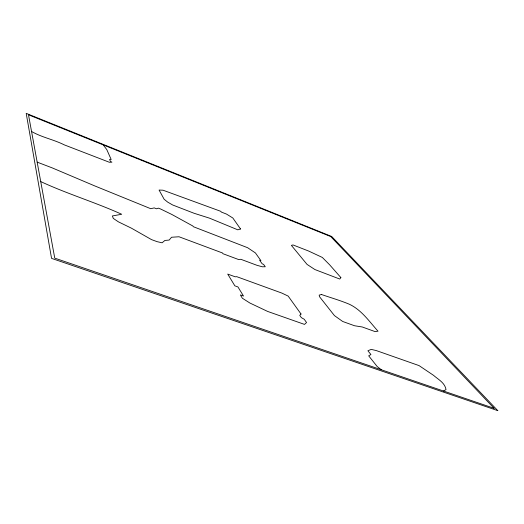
<?xml version="1.0" encoding="UTF-8"?>
<svg xmlns="http://www.w3.org/2000/svg" width="524" height="524" viewBox="0 0 524 524"><rect width="100%" height="100%" fill="white"/><g stroke="black" fill="none" stroke-linecap="round" stroke-linejoin="round"><path stroke-width="0.79" d="M443.507 391.015L446.029 389.574C444.876 382.73 438.195 379.448 433.525 375.328L419.062 365.601L376.311 350.582L371.228 349.384L367.9 350.766L370.926 354.538L368.686 355.835L377.221 366.564L381.302 369.754M37.158 162.126L52.171 167.87L94.562 185.837L150.722 208.696L154.226 207.904L156.571 208.801L158.333 208.133L160.652 209.024L171.852 214.473L192.898 226.034L193.284 226.682L247.623 247.714L255.424 252.935L260.906 260.638L259.577 260.133L262.21 263.841L263.546 264.345L265.262 266.749L262.347 266.795L256.911 265.288L240.824 259.288L238.708 259.583L222.962 253.714L222.504 252.981L179.018 236.763L171.544 237.248L169.18 240.064L164.896 240.451L162.113 242.802L157.082 241.656L151.521 239.612L131.445 228.189L118.398 221.842L113.295 218.403L112.378 215.953L121.699 214.257C95.178 202.264 67.007 193.801 40.728 181.573M31.545 131.472C41.841 137.426 53.749 139.541 64.275 144.866L109.339 162.257L111.926 162.191L110.407 161.313L109.568 159.401L111.173 159.506L106.811 149.641L103.241 144.912M340.862 277.563L339.762 279.05L314.917 269.552L307.051 264.404L291.383 245.376L293.027 244.95L308.682 251.062L322.332 257.448L329.596 264.764L340.862 277.563M301.025 314.014L299.735 315.356L301.352 317.629L304.215 319.254L306.547 322.509L304.523 324.408L267.653 311.439L249.869 303.016L242.35 298.221L240.352 294.92L243.516 296.047L237.942 286.942L234.844 285.829L227.717 274.078L235.25 276.816L236.717 276.665L281.853 293.086L288.18 296.106L301.025 314.014M240.529 228.975L237.811 229.833L209.476 218.148L194.083 213.275L172.651 204.976L167.719 202.14L164.136 199.244L159.073 190.055L163.043 190.205L220.787 211.329L221.285 212.037L226.506 214.087L232.833 217.997L240.529 228.975M321.467 294.501L319.162 295.123L319.614 296.833L334.443 315.605L342.703 321.481L354.545 325.751L362.274 326.983L374.909 331.541L378.027 331.207C369.263 321.474 361.468 309.867 349.226 304.189C340.142 300.396 330.723 297.711 321.467 294.501M497.8 410.646L51.555 258.378L26.2 113.354L331.679 236.488L497.8 410.646M494.099 408.314L54.751 258.129L28.492 114.795L330.742 236.56L494.099 408.314"/></g></svg>
